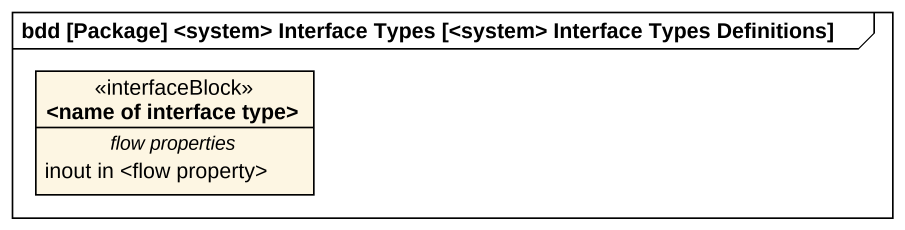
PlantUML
@startuml
mainframe bdd [Package] <system> Interface Types [<system> Interface Types Definitions]
hide circle
hide empty members
class "<name of interface type>" as name_of_interface_type <<interfaceBlock>> {
  -- flow properties --
  inout in <flow property>
}
@enduml
